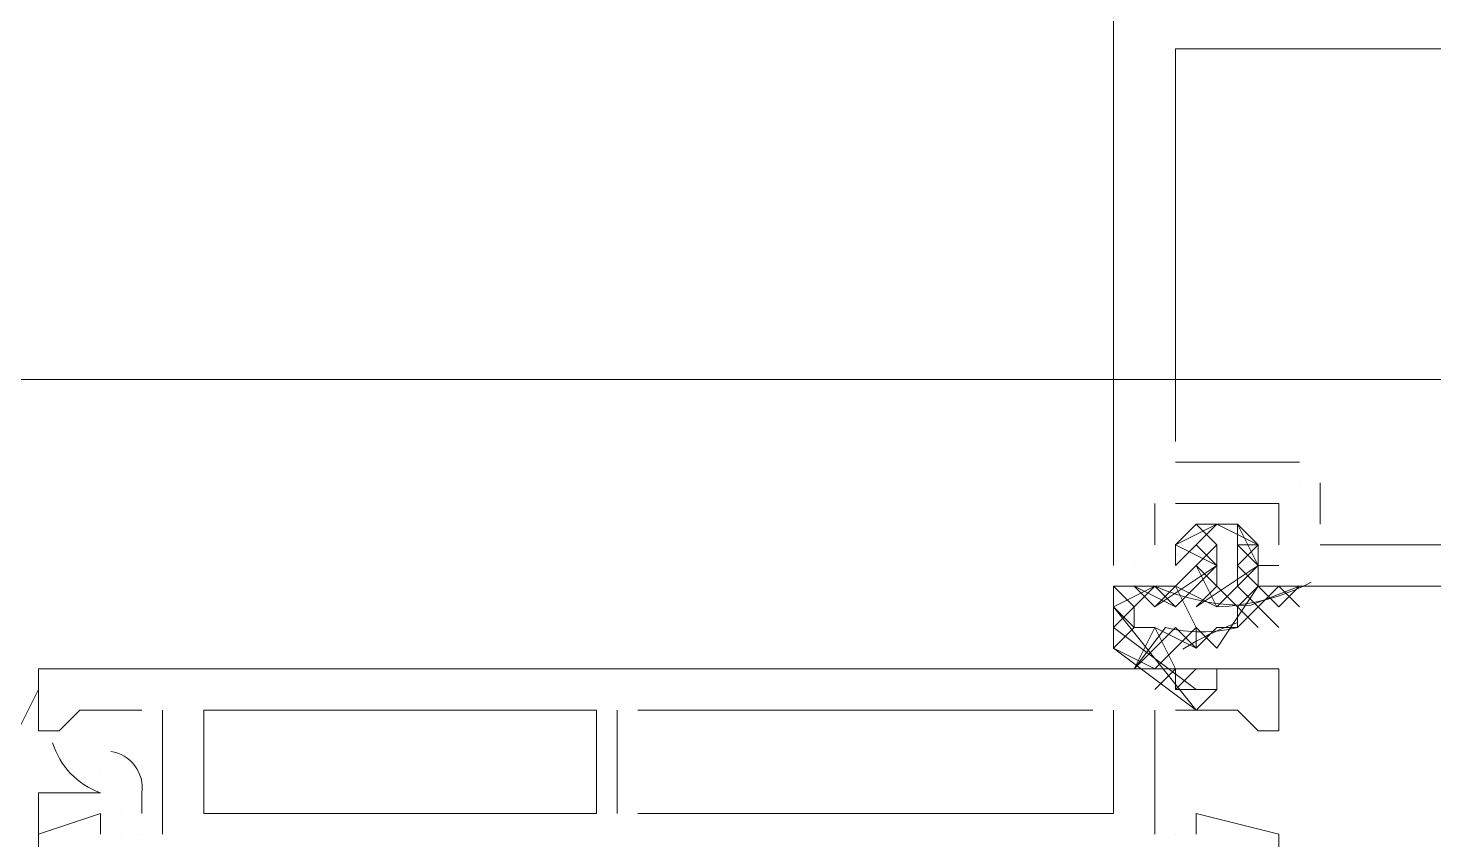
# Model space of a CAD drawing. Header units: millimetres. Extents: x 906 to 41302, y 848 to 28850.
# Drawn here: x 18558.4 to 18630.4, y 18023.1 to 18064.7 of the extents above; entities that cross this region are included whole.
import ezdxf

# ---------------------------------------------------------------- set-up
doc = ezdxf.new("R2010")
doc.units = ezdxf.units.MM
doc.layers.add('PDF_X-단위세대$및$주동평면도$A-DOOR', color=7, linetype='Continuous')
doc.layers.add('PDF_X-단위세대$및$주동평면도$A-ST-AXIS-CEN', color=7, linetype='Continuous')

msp = doc.modelspace()

# ---------------------------------------------------------------- linework, layer by layer
at = {"layer": 'PDF_X-단위세대$및$주동평면도$A-DOOR', "lineweight": 9}
msp.add_lwpolyline([(18613.978, 18037.186), (18613.978, 18089.045), (18620.4, 18117.912, -0.364335), (18624.562, 18121.853), (18678.537, 18121.853)], format="xyb", dxfattribs=at)
for points in [[(18677.478, 18039.303), (18677.478, 18063.645), (18617.153, 18063.645), (18617.153, 18043.536)], [(18617.153, 18063.645), (18617.153, 18063.645)], [(18617.153, 18043.536), (18617.153, 18043.536)], [(18623.503, 18042.478), (18617.153, 18042.478)], [(18617.153, 18042.478), (18617.153, 18042.478)], [(18623.503, 18042.478), (18623.503, 18042.478)], [(18623.503, 18041.42), (18623.503, 18041.42)], [(18624.562, 18041.42), (18624.562, 18039.303)], [(18624.562, 18041.42), (18624.562, 18041.42)], [(18616.095, 18040.361), (18616.095, 18038.245)], [(18616.095, 18040.361), (18616.095, 18040.361)], [(18617.153, 18040.361), (18622.445, 18040.361), (18622.445, 18038.245)], [(18617.153, 18040.361), (18617.153, 18040.361)], [(18622.445, 18040.361), (18622.445, 18040.361)], [(18624.562, 18039.303), (18624.562, 18039.303)], [(18616.095, 18038.245), (18616.095, 18038.245)], [(18617.153, 18038.245), (18617.153, 18038.245)], [(18622.445, 18038.245), (18622.445, 18038.245)], [(18677.478, 18038.245), (18624.562, 18038.245)], [(18624.562, 18038.245), (18624.562, 18038.245)], [(18613.978, 18037.186), (18613.978, 18037.186)], [(18615.037, 18037.186), (18615.037, 18037.186)], [(18617.153, 18037.186), (18617.153, 18037.186)], [(18617.153, 18037.186), (18617.153, 18037.186)], [(18617.153, 18037.186), (18617.153, 18037.186)], [(18618.212, 18037.186), (18618.212, 18037.186)], [(18622.445, 18037.186), (18621.387, 18037.186)], [(18621.387, 18037.186), (18621.387, 18037.186)], [(18622.445, 18037.186), (18622.445, 18037.186)], [(18617.153, 18036.128), (18615.037, 18036.128)], [(18615.037, 18036.128), (18615.037, 18036.128)], [(18617.153, 18036.128), (18617.153, 18036.128)], [(18635.145, 17993.795), (18637.262, 17993.795), (18637.262, 18036.128), (18622.445, 18036.128)], [(18622.445, 18036.128), (18622.445, 18036.128)]]:
    msp.add_lwpolyline(points, dxfattribs=at)
at = {"layer": 'PDF_X-단위세대$및$주동평면도$A-DOOR', "lineweight": 5}
for points in [[(18622.445, 18034.011), (18620.328, 18036.128), (18620.328, 18038.245), (18621.387, 18037.186), (18620.328, 18039.303), (18620.328, 18038.245), (18621.387, 18038.245), (18620.328, 18037.186), (18622.445, 18035.07), (18623.503, 18036.128), (18621.016, 18035.144, -0.108399), (18616.095, 18036.128), (18617.153, 18035.07), (18615.037, 18036.128), (18613.978, 18036.128), (18615.037, 18035.07), (18615.037, 18034.011), (18616.095, 18034.011), (18618.212, 18032.953), (18619.27, 18034.011), (18620.328, 18034.011), (18620.328, 18035.07), (18621.387, 18036.128), (18619.27, 18032.953), (18618.212, 18034.011), (18616.095, 18031.895), (18613.978, 18032.953)], [(18624.098, 18036.324, -0.1117), (18619.27, 18035.07), (18617.153, 18036.128), (18618.212, 18034.011), (18618.212, 18032.953), (18617.153, 18034.011), (18615.037, 18031.895), (18616.635, 18034.011, 0.124775), (18620.328, 18034.011), (18622.445, 18036.128), (18623.503, 18035.07), (18622.445, 18036.128), (18621.387, 18036.128), (18621.387, 18037.186), (18621.387, 18038.245), (18620.328, 18039.303), (18618.212, 18039.303), (18617.153, 18038.245), (18617.153, 18037.186), (18618.212, 18038.245), (18619.27, 18039.303), (18617.153, 18038.245), (18619.27, 18037.186), (18618.212, 18038.245)], [(18558.945, 18016.02), (18558.945, 18024.486), (18558.945, 18025.545), (18562.12, 18025.545, -0.238117), (18559.669, 18028.108)], [(18562.649, 18027.661, -0.414215), (18564.237, 18025.545), (18564.237, 18024.486)]]:
    msp.add_lwpolyline(points, format="xyb", dxfattribs=at)
for points in [[(18619.27, 18036.128), (18618.212, 18035.07), (18621.387, 18037.186), (18619.27, 18035.07), (18618.212, 18037.186), (18621.387, 18034.011), (18619.27, 18036.128), (18619.27, 18038.245), (18618.212, 18039.303), (18619.27, 18038.245), (18618.212, 18037.186), (18617.153, 18036.128), (18615.037, 18036.128), (18616.095, 18035.07), (18617.153, 18036.128)], [(18618.212, 18039.303), (18618.212, 18039.303)], [(18619.27, 18039.303), (18619.27, 18039.303)], [(18621.387, 18037.186), (18621.387, 18038.245), (18619.27, 18039.303), (18620.328, 18039.303)], [(18620.328, 18039.303), (18620.328, 18039.303)], [(18617.153, 18038.245), (18617.153, 18038.245)], [(18618.212, 18038.245), (18618.212, 18038.245)], [(18619.27, 18038.245), (18619.27, 18038.245)], [(18620.328, 18038.245), (18620.328, 18038.245)], [(18621.387, 18038.245), (18621.387, 18038.245)], [(18621.387, 18038.245), (18621.387, 18038.245)], [(18616.095, 18035.07), (18619.27, 18037.186), (18617.153, 18035.07)], [(18617.153, 18037.186), (18617.153, 18037.186)], [(18618.212, 18037.186), (18618.212, 18037.186)], [(18621.387, 18037.186), (18621.387, 18037.186)], [(18621.387, 18037.186), (18621.387, 18037.186)], [(18622.445, 18037.186), (18622.445, 18037.186)], [(18613.978, 18036.128), (18613.978, 18032.953), (18618.212, 18029.778), (18613.978, 18035.07), (18615.037, 18034.011), (18613.978, 18032.953), (18615.037, 18034.011)], [(18613.978, 18036.128), (18613.978, 18036.128)], [(18619.27, 18031.895), (18619.27, 18030.836), (18618.212, 18030.836), (18613.978, 18034.011), (18616.095, 18036.128), (18613.978, 18035.07)], [(18615.037, 18036.128), (18615.037, 18036.128)], [(18617.153, 18036.128), (18617.153, 18036.128)], [(18619.27, 18036.128), (18619.27, 18036.128)], [(18620.328, 18036.128), (18620.328, 18036.128)], [(18621.387, 18036.128), (18621.387, 18036.128)], [(18622.445, 18036.128), (18622.445, 18036.128)], [(18623.503, 18036.128), (18623.503, 18036.128)], [(18623.503, 18036.128), (18623.503, 18036.128)], [(18623.503, 18036.128), (18623.503, 18036.128)], [(18615.037, 18035.07), (18615.037, 18035.07)], [(18616.095, 18035.07), (18616.095, 18035.07)], [(18616.095, 18035.07), (18616.095, 18035.07)], [(18620.328, 18035.07), (18620.328, 18035.07)], [(18615.037, 18034.011), (18615.037, 18034.011)], [(18615.037, 18031.895), (18616.095, 18034.011), (18617.153, 18031.895), (18618.212, 18031.895), (18617.153, 18030.836), (18618.212, 18030.836)], [(18616.095, 18034.011), (18616.095, 18034.011)], [(18619.27, 18034.011), (18619.27, 18034.011)], [(18620.328, 18034.011), (18620.328, 18034.011)], [(18613.978, 18032.953), (18613.978, 18032.953)], [(18615.037, 18032.953), (18615.037, 18032.953)], [(18564.237, 18029.778), (18561.062, 18029.778), (18560.003, 18028.72), (18558.945, 18028.72), (18558.945, 18031.895), (18622.445, 18031.895), (18622.445, 18028.72), (18621.387, 18028.72), (18620.328, 18029.778), (18617.153, 18029.778)], [(18558.945, 18031.895), (18558.945, 18031.895)], [(18616.095, 18030.836), (18617.153, 18031.895), (18617.153, 18030.836)], [(18617.153, 18031.895), (18617.153, 18031.895)], [(18618.212, 18031.895), (18618.212, 18031.895)], [(18622.445, 18031.895), (18622.445, 18031.895)], [(18557.887, 18028.72), (18558.945, 18030.836)], [(18558.945, 18030.836), (18558.945, 18030.836)], [(18618.212, 18030.836), (18618.212, 18030.836)], [(18618.212, 18030.836), (18618.212, 18030.836)], [(18619.27, 18030.836), (18619.27, 18030.836)], [(18619.27, 18030.836), (18619.27, 18030.836)], [(18561.062, 18029.778), (18561.062, 18029.778)], [(18564.237, 18029.778), (18564.237, 18029.778)], [(18565.295, 18029.778), (18565.295, 18023.428)], [(18565.295, 18029.778), (18565.295, 18029.778)], [(18567.412, 18029.778), (18567.412, 18029.778)], [(18587.52, 18029.778), (18587.52, 18029.778)], [(18588.578, 18024.486), (18588.578, 18029.778)], [(18588.578, 18029.778), (18588.578, 18029.778)], [(18612.92, 18029.778), (18589.637, 18029.778)], [(18613.978, 18029.778), (18613.978, 18024.486), (18589.637, 18024.486)], [(18589.637, 18029.778), (18589.637, 18029.778)], [(18612.92, 18029.778), (18612.92, 18029.778)], [(18613.978, 18029.778), (18613.978, 18029.778)], [(18616.095, 18023.428), (18616.095, 18029.778)], [(18616.095, 18029.778), (18616.095, 18029.778)], [(18617.153, 18029.778), (18617.153, 18029.778)], [(18618.212, 18029.778), (18618.212, 18029.778)], [(18620.328, 18029.778), (18620.328, 18029.778)], [(18558.945, 18028.72), (18558.945, 18028.72)], [(18558.945, 18028.72), (18558.945, 18028.72)], [(18558.945, 18028.72), (18558.945, 18028.72)], [(18560.003, 18028.72), (18560.003, 18028.72)], [(18621.387, 18028.72), (18621.387, 18028.72)], [(18622.445, 18028.72), (18622.445, 18028.72)], [(18562.12, 18026.603), (18562.12, 18026.603)], [(18562.12, 18023.428), (18562.12, 18024.486), (18558.945, 18023.428), (18558.945, 18020.253), (18561.062, 18020.253)], [(18562.12, 18024.486), (18562.12, 18024.486)], [(18562.12, 18024.486), (18562.12, 18024.486)], [(18562.12, 18024.486), (18562.12, 18024.486)], [(18563.178, 18024.486), (18563.178, 18024.486)], [(18567.412, 18024.486), (18567.412, 18024.486)], [(18587.52, 18024.486), (18587.52, 18024.486)], [(18588.578, 18024.486), (18588.578, 18024.486)], [(18589.637, 18024.486), (18589.637, 18024.486)], [(18613.978, 18024.486), (18613.978, 18024.486)], [(18618.212, 18002.261), (18618.212, 18000.145), (18620.328, 18000.145), (18620.328, 18002.261), (18622.445, 18002.261), (18622.445, 18004.378), (18619.27, 18004.378), (18619.27, 18020.253), (18622.445, 18020.253), (18622.445, 18023.428), (18618.212, 18024.486), (18618.212, 18023.428)], [(18618.212, 18024.486), (18618.212, 18024.486)], [(18558.945, 18023.428), (18558.945, 18023.428)], [(18562.12, 18023.428), (18562.12, 18023.428)], [(18563.178, 18023.428), (18563.178, 18023.428)], [(18564.237, 18023.428), (18564.237, 18023.428)], [(18565.295, 18023.428), (18565.295, 18023.428)], [(18616.095, 18023.428), (18616.095, 18023.428)], [(18617.153, 18023.428), (18617.153, 18023.428)], [(18617.153, 18023.428), (18617.153, 18023.428)], [(18618.212, 18023.428), (18618.212, 18023.428)], [(18622.445, 18023.428), (18622.445, 18023.428)]]:
    msp.add_lwpolyline(points, dxfattribs=at)
for points in [[(18618.212, 18029.778), (18619.27, 18030.836)], [(18587.52, 18029.778), (18567.412, 18029.778), (18567.412, 18024.486), (18587.52, 18024.486)]]:
    msp.add_lwpolyline(points, close=True, dxfattribs=at)
msp.add_arc((18625.091, 18020.782), 14.288, 109.41848, 121.9479, dxfattribs=at)
at = {"layer": 'PDF_X-단위세대$및$주동평면도$A-ST-AXIS-CEN', "lineweight": 5}
msp.add_lwpolyline([(16754.486, 21660.922), (16754.486, 18061.528), (17764.136, 18061.528), (17764.136, 18046.711), (19764.387, 18046.711)], dxfattribs=at)

doc.saveas('drawing.dxf')
